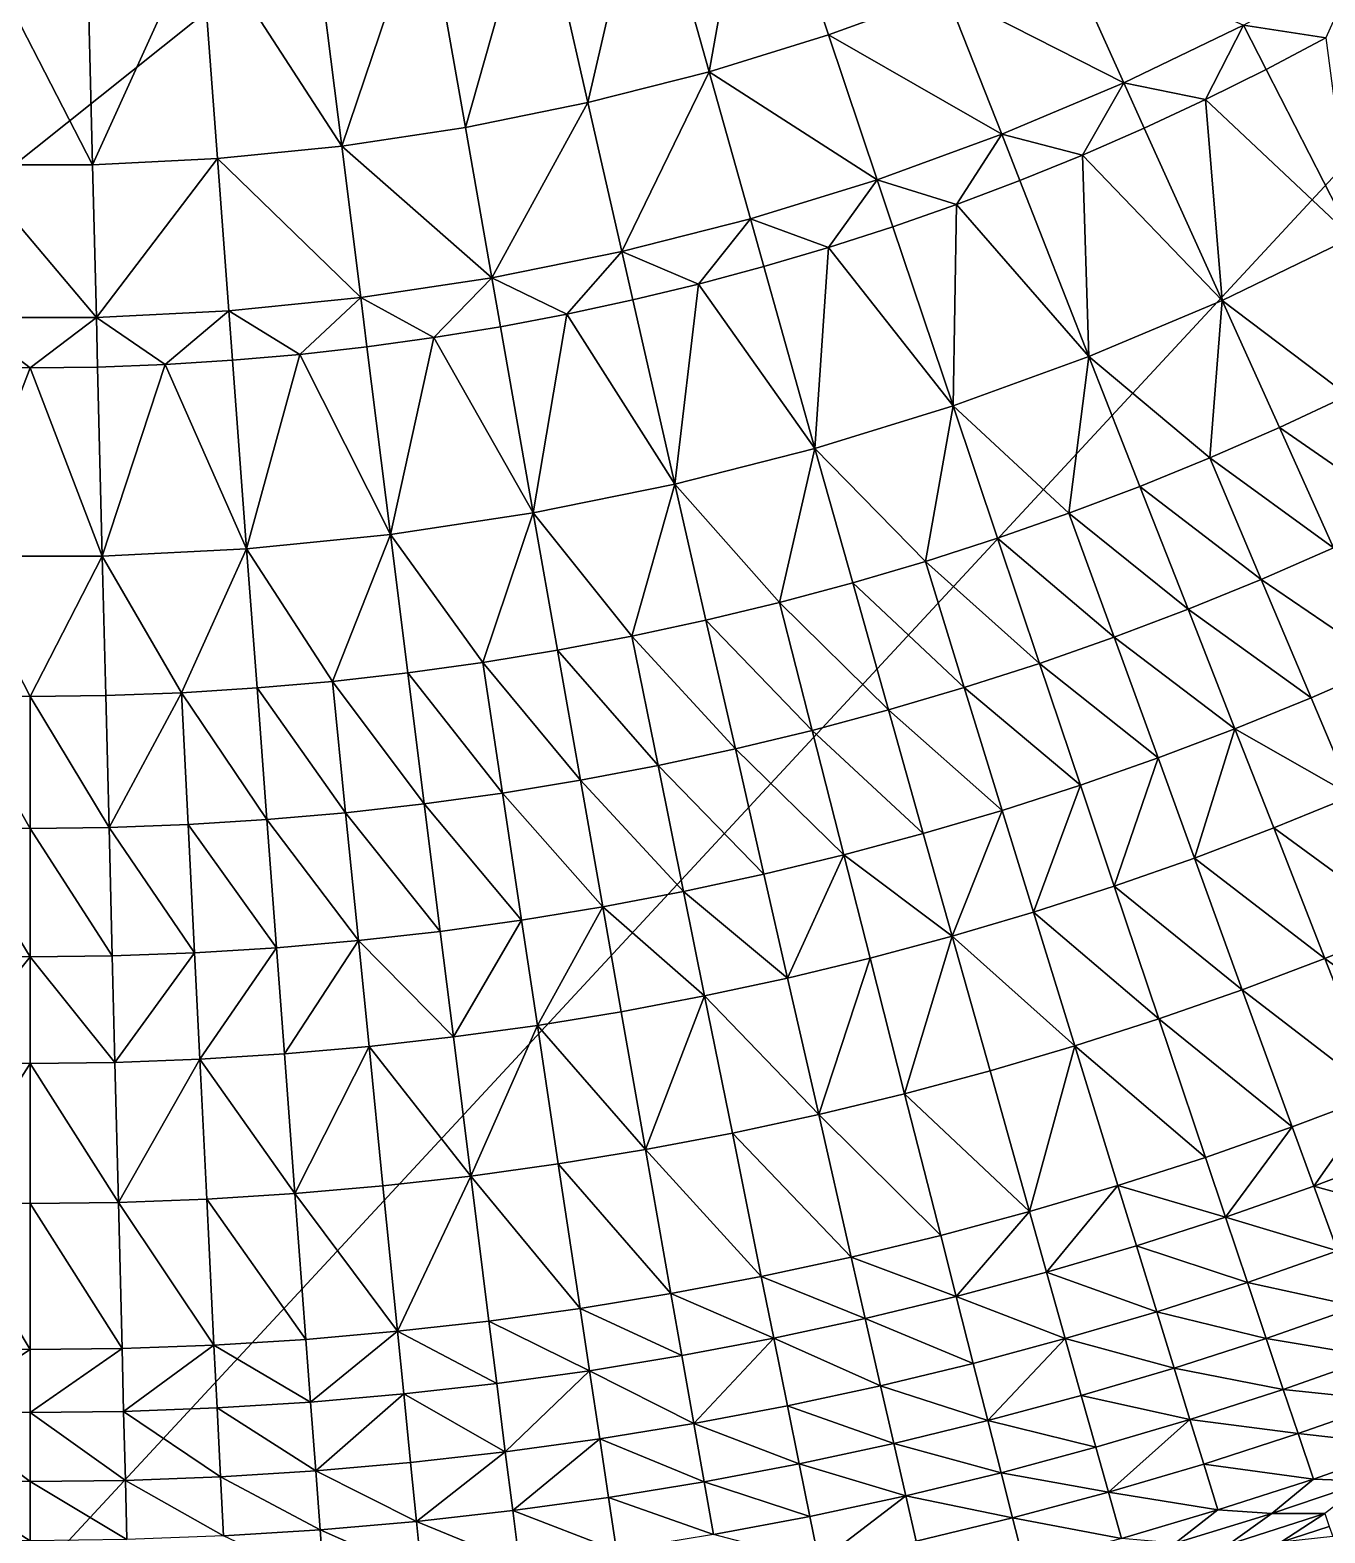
# Model space of a CAD drawing. Header units: millimetres. Extents: x -3250 to 8000, y -3250 to 3250.
# Drawn here: x 0 to 789, y -2359 to -1444 of the extents above; entities that cross this region are included whole.
import ezdxf

# ---------------------------------------------------------------- set-up
doc = ezdxf.new("R2010")
doc.units = ezdxf.units.MM
doc.header["$MEASUREMENT"] = 0
doc.layers.add('MESH_3D', color=2, linetype='CONTINUOUS')

msp = doc.modelspace()

# ---------------------------------------------------------------- linework, layer by layer
at = {"layer": 'MESH_3D'}
for points in [[(2150.48, 2436.79, 32500), (-3128.53, 880.23, 32500), (-2326.57, -2269.27, 32500)], [(2150.48, 2436.79, 32500), (-2326.57, -2269.27, 32500), (3105.61, 957.95, 32500)], [(3105.61, 957.95, 32500), (-2326.57, -2269.27, 32500), (-1962.36, -2590.68, 32500)], [(3105.61, 957.95, 32500), (-1962.36, -2590.68, 32500), (-1625, -2814.58, 32500)], [(3105.61, 957.95, 32500), (-1625, -2814.58, 32500), (-723.19, -3168.52, 32500)], [(3105.61, 957.95, 32500), (-723.19, -3168.52, 32500), (1410.12, -2928.15, 32500)], [(413.52, -1469.75, -989.8), (375.36, -1334.09, -1040.35), (441.39, -1313.73, -1040.35)], [(486.27, -1447.32, -989.8), (413.52, -1469.75, -989.8), (441.39, -1313.73, -1040.35)], [(557.81, -1421.28, -989.8), (486.27, -1447.32, -989.8), (441.39, -1313.73, -1040.35)], [(339.75, -1488.54, -989.8), (308.39, -1351.15, -1040.35), (375.36, -1334.09, -1040.35)], [(413.52, -1469.75, -989.8), (339.75, -1488.54, -989.8), (375.36, -1334.09, -1040.35)], [(265.13, -1503.63, -989.8), (240.66, -1364.84, -1040.35), (308.39, -1351.15, -1040.35)], [(339.75, -1488.54, -989.8), (265.13, -1503.63, -989.8), (308.39, -1351.15, -1040.35)], [(189.85, -1514.97, -989.8), (172.33, -1375.14, -1040.35), (240.66, -1364.84, -1040.35)], [(265.13, -1503.63, -989.8), (189.85, -1514.97, -989.8), (240.66, -1364.84, -1040.35)], [(189.85, -1514.97, -989.8), (103.57, -1382.02, -1040.35), (172.33, -1375.14, -1040.35)], [(38.06, -1526.35, -989.8), (-38.06, -1526.35, -989.8), (-34.55, -1385.46, -1040.35)], [(38.06, -1526.35, -989.8), (-34.55, -1385.46, -1040.35), (34.55, -1385.46, -1040.35)], [(38.06, -1526.35, -989.8), (34.55, -1385.46, -1040.35), (103.57, -1382.02, -1040.35)], [(114.1, -1522.55, -989.8), (38.06, -1526.35, -989.8), (103.57, -1382.02, -1040.35)], [(189.85, -1514.97, -989.8), (114.1, -1522.55, -989.8), (103.57, -1382.02, -1040.35)], [(666.19, -1476.44, -952.14), (557.81, -1421.28, -989.8), (627.96, -1391.71, -989.8)], [(738.96, -1441.4, -952.14), (666.19, -1476.44, -952.14), (627.96, -1391.71, -989.8)], [(809.89, -1402.77, -952.14), (789.12, -1449.07, -939.08), (738.96, -1441.4, -952.14)], [(591.77, -1507.81, -952.14), (486.27, -1447.32, -989.8), (557.81, -1421.28, -989.8)], [(666.19, -1476.44, -952.14), (591.77, -1507.81, -952.14), (557.81, -1421.28, -989.8)], [(738.96, -1441.4, -952.14), (715.91, -1486.6, -939.08), (666.19, -1476.44, -952.14)], [(738.96, -1441.4, -952.14), (752.75, -1468.29, -939.08), (715.91, -1486.6, -939.08)], [(738.96, -1441.4, -952.14), (789.12, -1449.07, -939.08), (752.75, -1468.29, -939.08)], [(515.88, -1535.43, -952.14), (413.52, -1469.75, -989.8), (486.27, -1447.32, -989.8)], [(591.77, -1507.81, -952.14), (515.88, -1535.43, -952.14), (486.27, -1447.32, -989.8)], [(805.25, -1570.7, -885.22), (752.75, -1468.29, -939.08), (789.12, -1449.07, -939.08)], [(360.44, -1579.17, -952.14), (339.75, -1488.54, -989.8), (413.52, -1469.75, -989.8)], [(438.7, -1559.24, -952.14), (360.44, -1579.17, -952.14), (413.52, -1469.75, -989.8)], [(515.88, -1535.43, -952.14), (438.7, -1559.24, -952.14), (413.52, -1469.75, -989.8)], [(805.25, -1570.7, -885.22), (715.91, -1486.6, -939.08), (752.75, -1468.29, -939.08)], [(666.19, -1476.44, -952.14), (640.92, -1520.44, -939.08), (591.77, -1507.81, -952.14)], [(666.19, -1476.44, -952.14), (678.62, -1503.98, -939.08), (640.92, -1520.44, -939.08)], [(666.19, -1476.44, -952.14), (715.91, -1486.6, -939.08), (678.62, -1503.98, -939.08)], [(281.27, -1595.17, -952.14), (265.13, -1503.63, -989.8), (339.75, -1488.54, -989.8)], [(360.44, -1579.17, -952.14), (281.27, -1595.17, -952.14), (339.75, -1488.54, -989.8)], [(725.96, -1608.88, -885.22), (678.62, -1503.98, -939.08), (715.91, -1486.6, -939.08)], [(805.25, -1570.7, -885.22), (725.96, -1608.88, -885.22), (715.91, -1486.6, -939.08)], [(281.27, -1595.17, -952.14), (189.85, -1514.97, -989.8), (265.13, -1503.63, -989.8)], [(591.77, -1507.81, -952.14), (564.33, -1550.49, -939.08), (515.88, -1535.43, -952.14)], [(591.77, -1507.81, -952.14), (602.81, -1535.94, -939.08), (564.33, -1550.49, -939.08)], [(591.77, -1507.81, -952.14), (640.92, -1520.44, -939.08), (602.81, -1535.94, -939.08)], [(725.96, -1608.88, -885.22), (640.92, -1520.44, -939.08), (678.62, -1503.98, -939.08)], [(201.41, -1607.21, -952.14), (114.1, -1522.55, -989.8), (189.85, -1514.97, -989.8)], [(281.27, -1595.17, -952.14), (201.41, -1607.21, -952.14), (189.85, -1514.97, -989.8)], [(40.38, -1619.28, -952.14), (-40.38, -1619.28, -952.14), (-38.06, -1526.35, -989.8)], [(40.38, -1619.28, -952.14), (-38.06, -1526.35, -989.8), (38.06, -1526.35, -989.8)], [(40.38, -1619.28, -952.14), (38.06, -1526.35, -989.8), (114.1, -1522.55, -989.8)], [(121.05, -1615.25, -952.14), (40.38, -1619.28, -952.14), (114.1, -1522.55, -989.8)], [(201.41, -1607.21, -952.14), (121.05, -1615.25, -952.14), (114.1, -1522.55, -989.8)], [(644.86, -1643.07, -885.22), (602.81, -1535.94, -939.08), (640.92, -1520.44, -939.08)], [(725.96, -1608.88, -885.22), (644.86, -1643.07, -885.22), (640.92, -1520.44, -939.08)], [(515.88, -1535.43, -952.14), (486.35, -1576.7, -939.08), (438.7, -1559.24, -952.14)], [(515.88, -1535.43, -952.14), (525.5, -1564.08, -939.08), (486.35, -1576.7, -939.08)], [(515.88, -1535.43, -952.14), (564.33, -1550.49, -939.08), (525.5, -1564.08, -939.08)], [(644.86, -1643.07, -885.22), (564.33, -1550.49, -939.08), (602.81, -1535.94, -939.08)], [(562.15, -1673.17, -885.22), (525.5, -1564.08, -939.08), (564.33, -1550.49, -939.08)], [(644.86, -1643.07, -885.22), (562.15, -1673.17, -885.22), (564.33, -1550.49, -939.08)], [(438.7, -1559.24, -952.14), (407.15, -1598.98, -939.08), (360.44, -1579.17, -952.14)], [(438.7, -1559.24, -952.14), (446.89, -1588.33, -939.08), (407.15, -1598.98, -939.08)], [(438.7, -1559.24, -952.14), (486.35, -1576.7, -939.08), (446.89, -1588.33, -939.08)], [(562.15, -1673.17, -885.22), (486.35, -1576.7, -939.08), (525.5, -1564.08, -939.08)], [(805.25, -1570.7, -885.22), (802.68, -1666.79, -840.76), (725.96, -1608.88, -885.22)], [(360.44, -1579.17, -952.14), (326.94, -1617.28, -939.08), (281.27, -1595.17, -952.14)], [(360.44, -1579.17, -952.14), (367.16, -1608.63, -939.08), (326.94, -1617.28, -939.08)], [(360.44, -1579.17, -952.14), (407.15, -1598.98, -939.08), (367.16, -1608.63, -939.08)], [(478.06, -1699.11, -885.22), (446.89, -1588.33, -939.08), (486.35, -1576.7, -939.08)], [(562.15, -1673.17, -885.22), (478.06, -1699.11, -885.22), (486.35, -1576.7, -939.08)], [(478.06, -1699.11, -885.22), (407.15, -1598.98, -939.08), (446.89, -1588.33, -939.08)], [(281.27, -1595.17, -952.14), (245.92, -1631.57, -939.08), (201.41, -1607.21, -952.14)], [(281.27, -1595.17, -952.14), (286.52, -1624.93, -939.08), (245.92, -1631.57, -939.08)], [(281.27, -1595.17, -952.14), (326.94, -1617.28, -939.08), (286.52, -1624.93, -939.08)], [(392.77, -1720.83, -885.22), (367.16, -1608.63, -939.08), (407.15, -1598.98, -939.08)], [(478.06, -1699.11, -885.22), (392.77, -1720.83, -885.22), (407.15, -1598.98, -939.08)], [(201.41, -1607.21, -952.14), (164.29, -1641.8, -939.08), (121.05, -1615.25, -952.14)], [(201.41, -1607.21, -952.14), (205.17, -1637.19, -939.08), (164.29, -1641.8, -939.08)], [(201.41, -1607.21, -952.14), (245.92, -1631.57, -939.08), (205.17, -1637.19, -939.08)], [(392.77, -1720.83, -885.22), (326.94, -1617.28, -939.08), (367.16, -1608.63, -939.08)], [(725.96, -1608.88, -885.22), (718.6, -1704.73, -840.76), (644.86, -1643.07, -885.22)], [(725.96, -1608.88, -885.22), (760.88, -1686.29, -840.76), (718.6, -1704.73, -840.76)], [(725.96, -1608.88, -885.22), (802.68, -1666.79, -840.76), (760.88, -1686.29, -840.76)], [(121.05, -1615.25, -952.14), (82.25, -1647.95, -939.08), (40.38, -1619.28, -952.14)], [(121.05, -1615.25, -952.14), (123.3, -1645.39, -939.08), (82.25, -1647.95, -939.08)], [(121.05, -1615.25, -952.14), (164.29, -1641.8, -939.08), (123.3, -1645.39, -939.08)], [(306.5, -1738.27, -885.22), (286.52, -1624.93, -939.08), (326.94, -1617.28, -939.08)], [(392.77, -1720.83, -885.22), (306.5, -1738.27, -885.22), (326.94, -1617.28, -939.08)], [(-40.38, -1619.28, -952.14), (0, -1650, -939.08), (-41.14, -1649.49, -939.08)], [(40.38, -1619.28, -952.14), (0, -1650, -939.08), (-40.38, -1619.28, -952.14)], [(40.38, -1619.28, -952.14), (41.14, -1649.49, -939.08), (0, -1650, -939.08)], [(40.38, -1619.28, -952.14), (82.25, -1647.95, -939.08), (41.14, -1649.49, -939.08)], [(306.5, -1738.27, -885.22), (245.92, -1631.57, -939.08), (286.52, -1624.93, -939.08)], [(219.48, -1751.38, -885.22), (164.29, -1641.8, -939.08), (205.17, -1637.19, -939.08)], [(219.48, -1751.38, -885.22), (205.17, -1637.19, -939.08), (245.92, -1631.57, -939.08)], [(306.5, -1738.27, -885.22), (219.48, -1751.38, -885.22), (245.92, -1631.57, -939.08)], [(131.9, -1760.15, -885.22), (82.25, -1647.95, -939.08), (123.3, -1645.39, -939.08)], [(131.9, -1760.15, -885.22), (123.3, -1645.39, -939.08), (164.29, -1641.8, -939.08)], [(219.48, -1751.38, -885.22), (131.9, -1760.15, -885.22), (164.29, -1641.8, -939.08)], [(644.86, -1643.07, -885.22), (632.74, -1738.43, -840.76), (562.15, -1673.17, -885.22)], [(644.86, -1643.07, -885.22), (675.88, -1722.12, -840.76), (632.74, -1738.43, -840.76)], [(644.86, -1643.07, -885.22), (718.6, -1704.73, -840.76), (675.88, -1722.12, -840.76)], [(-44, -1764.53, -885.22), (-41.14, -1649.49, -939.08), (0, -1650, -939.08)], [(44, -1764.53, -885.22), (-44, -1764.53, -885.22), (0, -1650, -939.08)], [(44, -1764.53, -885.22), (0, -1650, -939.08), (41.14, -1649.49, -939.08)], [(44, -1764.53, -885.22), (41.14, -1649.49, -939.08), (82.25, -1647.95, -939.08)], [(131.9, -1760.15, -885.22), (44, -1764.53, -885.22), (82.25, -1647.95, -939.08)], [(562.15, -1673.17, -885.22), (545.3, -1767.81, -840.76), (478.06, -1699.11, -885.22)], [(562.15, -1673.17, -885.22), (589.2, -1753.67, -840.76), (545.3, -1767.81, -840.76)], [(562.15, -1673.17, -885.22), (632.74, -1738.43, -840.76), (589.2, -1753.67, -840.76)], [(837.56, -1739.21, -794.3), (760.88, -1686.29, -840.76), (802.68, -1666.79, -840.76)], [(793.94, -1759.55, -794.3), (718.6, -1704.73, -840.76), (760.88, -1686.29, -840.76)], [(837.56, -1739.21, -794.3), (793.94, -1759.55, -794.3), (760.88, -1686.29, -840.76)], [(478.06, -1699.11, -885.22), (456.5, -1792.79, -840.76), (392.77, -1720.83, -885.22)], [(478.06, -1699.11, -885.22), (501.05, -1780.85, -840.76), (456.5, -1792.79, -840.76)], [(478.06, -1699.11, -885.22), (545.3, -1767.81, -840.76), (501.05, -1780.85, -840.76)], [(749.83, -1778.8, -794.3), (675.88, -1722.12, -840.76), (718.6, -1704.73, -840.76)], [(793.94, -1759.55, -794.3), (749.83, -1778.8, -794.3), (718.6, -1704.73, -840.76)], [(392.77, -1720.83, -885.22), (366.57, -1813.32, -840.76), (306.5, -1738.27, -885.22)], [(392.77, -1720.83, -885.22), (411.66, -1803.62, -840.76), (366.57, -1813.32, -840.76)], [(392.77, -1720.83, -885.22), (456.5, -1792.79, -840.76), (411.66, -1803.62, -840.76)], [(705.25, -1796.94, -794.3), (632.74, -1738.43, -840.76), (675.88, -1722.12, -840.76)], [(749.83, -1778.8, -794.3), (705.25, -1796.94, -794.3), (675.88, -1722.12, -840.76)], [(306.5, -1738.27, -885.22), (275.73, -1829.34, -840.76), (219.48, -1751.38, -885.22)], [(306.5, -1738.27, -885.22), (321.25, -1821.89, -840.76), (275.73, -1829.34, -840.76)], [(306.5, -1738.27, -885.22), (366.57, -1813.32, -840.76), (321.25, -1821.89, -840.76)], [(660.23, -1813.96, -794.3), (589.2, -1753.67, -840.76), (632.74, -1738.43, -840.76)], [(705.25, -1796.94, -794.3), (660.23, -1813.96, -794.3), (632.74, -1738.43, -840.76)], [(219.48, -1751.38, -885.22), (184.2, -1840.81, -840.76), (131.9, -1760.15, -885.22)], [(219.48, -1751.38, -885.22), (230.04, -1835.64, -840.76), (184.2, -1840.81, -840.76)], [(219.48, -1751.38, -885.22), (275.73, -1829.34, -840.76), (230.04, -1835.64, -840.76)], [(614.8, -1829.86, -794.3), (545.3, -1767.81, -840.76), (589.2, -1753.67, -840.76)], [(660.23, -1813.96, -794.3), (614.8, -1829.86, -794.3), (589.2, -1753.67, -840.76)], [(-44, -1764.53, -885.22), (0, -1850, -840.76), (-46.12, -1849.42, -840.76)], [(44, -1764.53, -885.22), (0, -1850, -840.76), (-44, -1764.53, -885.22)], [(44, -1764.53, -885.22), (46.12, -1849.42, -840.76), (0, -1850, -840.76)], [(131.9, -1760.15, -885.22), (92.21, -1847.7, -840.76), (44, -1764.53, -885.22)], [(44, -1764.53, -885.22), (92.21, -1847.7, -840.76), (46.12, -1849.42, -840.76)], [(131.9, -1760.15, -885.22), (138.25, -1844.83, -840.76), (92.21, -1847.7, -840.76)], [(131.9, -1760.15, -885.22), (184.2, -1840.81, -840.76), (138.25, -1844.83, -840.76)], [(826.1, -1830.82, -744.25), (749.83, -1778.8, -794.3), (793.94, -1759.55, -794.3)], [(568.99, -1844.62, -794.3), (501.05, -1780.85, -840.76), (545.3, -1767.81, -840.76)], [(614.8, -1829.86, -794.3), (568.99, -1844.62, -794.3), (545.3, -1767.81, -840.76)], [(522.82, -1858.23, -794.3), (456.5, -1792.79, -840.76), (501.05, -1780.85, -840.76)], [(568.99, -1844.62, -794.3), (522.82, -1858.23, -794.3), (501.05, -1780.85, -840.76)], [(780.2, -1850.85, -744.25), (705.25, -1796.94, -794.3), (749.83, -1778.8, -794.3)], [(826.1, -1830.82, -744.25), (780.2, -1850.85, -744.25), (749.83, -1778.8, -794.3)], [(476.34, -1870.69, -794.3), (411.66, -1803.62, -840.76), (456.5, -1792.79, -840.76)], [(522.82, -1858.23, -794.3), (476.34, -1870.69, -794.3), (456.5, -1792.79, -840.76)], [(733.81, -1869.73, -744.25), (660.23, -1813.96, -794.3), (705.25, -1796.94, -794.3)], [(780.2, -1850.85, -744.25), (733.81, -1869.73, -744.25), (705.25, -1796.94, -794.3)], [(429.55, -1881.98, -794.3), (366.57, -1813.32, -840.76), (411.66, -1803.62, -840.76)], [(476.34, -1870.69, -794.3), (429.55, -1881.98, -794.3), (411.66, -1803.62, -840.76)], [(382.5, -1892.1, -794.3), (321.25, -1821.89, -840.76), (366.57, -1813.32, -840.76)], [(429.55, -1881.98, -794.3), (382.5, -1892.1, -794.3), (366.57, -1813.32, -840.76)], [(686.97, -1887.44, -744.25), (614.8, -1829.86, -794.3), (660.23, -1813.96, -794.3)], [(733.81, -1869.73, -744.25), (686.97, -1887.44, -744.25), (660.23, -1813.96, -794.3)], [(287.71, -1908.82, -794.3), (230.04, -1835.64, -840.76), (275.73, -1829.34, -840.76)], [(335.21, -1901.05, -794.3), (275.73, -1829.34, -840.76), (321.25, -1821.89, -840.76)], [(335.21, -1901.05, -794.3), (287.71, -1908.82, -794.3), (275.73, -1829.34, -840.76)], [(382.5, -1892.1, -794.3), (335.21, -1901.05, -794.3), (321.25, -1821.89, -840.76)], [(240.03, -1915.4, -794.3), (184.2, -1840.81, -840.76), (230.04, -1835.64, -840.76)], [(287.71, -1908.82, -794.3), (240.03, -1915.4, -794.3), (230.04, -1835.64, -840.76)], [(639.7, -1903.98, -744.25), (568.99, -1844.62, -794.3), (614.8, -1829.86, -794.3)], [(686.97, -1887.44, -744.25), (639.7, -1903.98, -744.25), (614.8, -1829.86, -794.3)], [(805.37, -1910.57, -698.41), (780.2, -1850.85, -744.25), (826.1, -1830.82, -744.25)], [(48.13, -1929.78, -794.3), (46.12, -1849.42, -840.76), (92.21, -1847.7, -840.76)], [(96.22, -1927.98, -794.3), (48.13, -1929.78, -794.3), (92.21, -1847.7, -840.76)], [(144.26, -1924.98, -794.3), (92.21, -1847.7, -840.76), (138.25, -1844.83, -840.76)], [(144.26, -1924.98, -794.3), (96.22, -1927.98, -794.3), (92.21, -1847.7, -840.76)], [(192.2, -1920.79, -794.3), (138.25, -1844.83, -840.76), (184.2, -1840.81, -840.76)], [(192.2, -1920.79, -794.3), (144.26, -1924.98, -794.3), (138.25, -1844.83, -840.76)], [(240.03, -1915.4, -794.3), (192.2, -1920.79, -794.3), (184.2, -1840.81, -840.76)], [(592.04, -1919.34, -744.25), (522.82, -1858.23, -794.3), (568.99, -1844.62, -794.3)], [(639.7, -1903.98, -744.25), (592.04, -1919.34, -744.25), (568.99, -1844.62, -794.3)], [(0, -1930.38, -794.3), (-48.13, -1929.78, -794.3), (-46.12, -1849.42, -840.76)], [(0, -1930.38, -794.3), (-46.12, -1849.42, -840.76), (0, -1850, -840.76)], [(48.13, -1929.78, -794.3), (0, -1850, -840.76), (46.12, -1849.42, -840.76)], [(48.13, -1929.78, -794.3), (0, -1930.38, -794.3), (0, -1850, -840.76)], [(805.37, -1910.57, -698.41), (733.81, -1869.73, -744.25), (780.2, -1850.85, -744.25)], [(544, -1933.5, -744.25), (476.34, -1870.69, -794.3), (522.82, -1858.23, -794.3)], [(592.04, -1919.34, -744.25), (544, -1933.5, -744.25), (522.82, -1858.23, -794.3)], [(495.63, -1946.46, -744.25), (429.55, -1881.98, -794.3), (476.34, -1870.69, -794.3)], [(544, -1933.5, -744.25), (495.63, -1946.46, -744.25), (476.34, -1870.69, -794.3)], [(709.14, -1948.34, -698.41), (686.97, -1887.44, -744.25), (733.81, -1869.73, -744.25)], [(757.49, -1930.05, -698.41), (709.14, -1948.34, -698.41), (733.81, -1869.73, -744.25)], [(805.37, -1910.57, -698.41), (757.49, -1930.05, -698.41), (733.81, -1869.73, -744.25)], [(446.95, -1958.21, -744.25), (382.5, -1892.1, -794.3), (429.55, -1881.98, -794.3)], [(495.63, -1946.46, -744.25), (446.95, -1958.21, -744.25), (429.55, -1881.98, -794.3)], [(397.99, -1968.75, -744.25), (335.21, -1901.05, -794.3), (382.5, -1892.1, -794.3)], [(446.95, -1958.21, -744.25), (397.99, -1968.75, -744.25), (382.5, -1892.1, -794.3)], [(660.34, -1965.41, -698.41), (639.7, -1903.98, -744.25), (686.97, -1887.44, -744.25)], [(709.14, -1948.34, -698.41), (660.34, -1965.41, -698.41), (686.97, -1887.44, -744.25)], [(348.78, -1978.06, -744.25), (287.71, -1908.82, -794.3), (335.21, -1901.05, -794.3)], [(397.99, -1968.75, -744.25), (348.78, -1978.06, -744.25), (335.21, -1901.05, -794.3)], [(299.36, -1986.14, -744.25), (240.03, -1915.4, -794.3), (287.71, -1908.82, -794.3)], [(348.78, -1978.06, -744.25), (299.36, -1986.14, -744.25), (287.71, -1908.82, -794.3)], [(611.14, -1981.26, -698.41), (592.04, -1919.34, -744.25), (639.7, -1903.98, -744.25)], [(660.34, -1965.41, -698.41), (611.14, -1981.26, -698.41), (639.7, -1903.98, -744.25)], [(838.5, -1989.16, -630.5), (757.49, -1930.05, -698.41), (805.37, -1910.57, -698.41)], [(199.99, -1998.59, -744.25), (144.26, -1924.98, -794.3), (192.2, -1920.79, -794.3)], [(249.75, -1992.98, -744.25), (192.2, -1920.79, -794.3), (240.03, -1915.4, -794.3)], [(249.75, -1992.98, -744.25), (199.99, -1998.59, -744.25), (192.2, -1920.79, -794.3)], [(299.36, -1986.14, -744.25), (249.75, -1992.98, -744.25), (240.03, -1915.4, -794.3)], [(561.55, -1995.88, -698.41), (544, -1933.5, -744.25), (592.04, -1919.34, -744.25)], [(611.14, -1981.26, -698.41), (561.55, -1995.88, -698.41), (592.04, -1919.34, -744.25)], [(0, -2008.57, -744.25), (-50.08, -2007.95, -744.25), (-48.13, -1929.78, -794.3)], [(0, -2008.57, -744.25), (-48.13, -1929.78, -794.3), (0, -1930.38, -794.3)], [(50.08, -2007.95, -744.25), (0, -1930.38, -794.3), (48.13, -1929.78, -794.3)], [(100.12, -2006.07, -744.25), (48.13, -1929.78, -794.3), (96.22, -1927.98, -794.3)], [(100.12, -2006.07, -744.25), (50.08, -2007.95, -744.25), (48.13, -1929.78, -794.3)], [(150.1, -2002.95, -744.25), (96.22, -1927.98, -794.3), (144.26, -1924.98, -794.3)], [(150.1, -2002.95, -744.25), (100.12, -2006.07, -744.25), (96.22, -1927.98, -794.3)], [(199.99, -1998.59, -744.25), (150.1, -2002.95, -744.25), (144.26, -1924.98, -794.3)], [(788.65, -2009.45, -630.5), (709.14, -1948.34, -698.41), (757.49, -1930.05, -698.41)], [(838.5, -1989.16, -630.5), (788.65, -2009.45, -630.5), (757.49, -1930.05, -698.41)], [(50.08, -2007.95, -744.25), (0, -2008.57, -744.25), (0, -1930.38, -794.3)], [(561.55, -1995.88, -698.41), (495.63, -1946.46, -744.25), (544, -1933.5, -744.25)], [(461.37, -2021.39, -698.41), (446.95, -1958.21, -744.25), (495.63, -1946.46, -744.25)], [(511.62, -2009.26, -698.41), (461.37, -2021.39, -698.41), (495.63, -1946.46, -744.25)], [(561.55, -1995.88, -698.41), (511.62, -2009.26, -698.41), (495.63, -1946.46, -744.25)], [(738.31, -2028.49, -630.5), (660.34, -1965.41, -698.41), (709.14, -1948.34, -698.41)], [(788.65, -2009.45, -630.5), (738.31, -2028.49, -630.5), (709.14, -1948.34, -698.41)], [(461.37, -2021.39, -698.41), (397.99, -1968.75, -744.25), (446.95, -1958.21, -744.25)], [(687.51, -2046.26, -630.5), (611.14, -1981.26, -698.41), (660.34, -1965.41, -698.41)], [(738.31, -2028.49, -630.5), (687.51, -2046.26, -630.5), (660.34, -1965.41, -698.41)], [(410.83, -2032.27, -698.41), (348.78, -1978.06, -744.25), (397.99, -1968.75, -744.25)], [(461.37, -2021.39, -698.41), (410.83, -2032.27, -698.41), (397.99, -1968.75, -744.25)], [(309.02, -2050.22, -698.41), (299.36, -1986.14, -744.25), (348.78, -1978.06, -744.25)], [(360.04, -2041.88, -698.41), (309.02, -2050.22, -698.41), (348.78, -1978.06, -744.25)], [(410.83, -2032.27, -698.41), (360.04, -2041.88, -698.41), (348.78, -1978.06, -744.25)], [(636.28, -2062.77, -630.5), (561.55, -1995.88, -698.41), (611.14, -1981.26, -698.41)], [(687.51, -2046.26, -630.5), (636.28, -2062.77, -630.5), (611.14, -1981.26, -698.41)], [(257.81, -2057.28, -698.41), (199.99, -1998.59, -744.25), (249.75, -1992.98, -744.25)], [(257.81, -2057.28, -698.41), (249.75, -1992.98, -744.25), (299.36, -1986.14, -744.25)], [(309.02, -2050.22, -698.41), (257.81, -2057.28, -698.41), (299.36, -1986.14, -744.25)], [(873.06, -2071.13, -547.31), (788.65, -2009.45, -630.5), (838.5, -1989.16, -630.5)], [(103.35, -2070.8, -698.41), (100.12, -2006.07, -744.25), (150.1, -2002.95, -744.25)], [(154.94, -2067.58, -698.41), (103.35, -2070.8, -698.41), (150.1, -2002.95, -744.25)], [(154.94, -2067.58, -698.41), (150.1, -2002.95, -744.25), (199.99, -1998.59, -744.25)], [(206.44, -2063.07, -698.41), (154.94, -2067.58, -698.41), (199.99, -1998.59, -744.25)], [(257.81, -2057.28, -698.41), (206.44, -2063.07, -698.41), (199.99, -1998.59, -744.25)], [(532.67, -2091.92, -630.5), (511.62, -2009.26, -698.41), (561.55, -1995.88, -698.41)], [(584.66, -2077.99, -630.5), (532.67, -2091.92, -630.5), (561.55, -1995.88, -698.41)], [(636.28, -2062.77, -630.5), (584.66, -2077.99, -630.5), (561.55, -1995.88, -698.41)], [(-51.69, -2072.73, -698.41), (-50.08, -2007.95, -744.25), (0, -2008.57, -744.25)], [(0, -2073.37, -698.41), (-51.69, -2072.73, -698.41), (0, -2008.57, -744.25)], [(51.69, -2072.73, -698.41), (0, -2008.57, -744.25), (50.08, -2007.95, -744.25)], [(51.69, -2072.73, -698.41), (0, -2073.37, -698.41), (0, -2008.57, -744.25)], [(51.69, -2072.73, -698.41), (50.08, -2007.95, -744.25), (100.12, -2006.07, -744.25)], [(103.35, -2070.8, -698.41), (51.69, -2072.73, -698.41), (100.12, -2006.07, -744.25)], [(480.35, -2104.55, -630.5), (461.37, -2021.39, -698.41), (511.62, -2009.26, -698.41)], [(532.67, -2091.92, -630.5), (480.35, -2104.55, -630.5), (511.62, -2009.26, -698.41)], [(821.15, -2092.25, -547.31), (738.31, -2028.49, -630.5), (788.65, -2009.45, -630.5)], [(873.06, -2071.13, -547.31), (821.15, -2092.25, -547.31), (788.65, -2009.45, -630.5)], [(480.35, -2104.55, -630.5), (410.83, -2032.27, -698.41), (461.37, -2021.39, -698.41)], [(768.73, -2112.08, -547.31), (687.51, -2046.26, -630.5), (738.31, -2028.49, -630.5)], [(821.15, -2092.25, -547.31), (768.73, -2112.08, -547.31), (738.31, -2028.49, -630.5)], [(374.85, -2125.88, -630.5), (360.04, -2041.88, -698.41), (410.83, -2032.27, -698.41)], [(427.73, -2115.87, -630.5), (374.85, -2125.88, -630.5), (410.83, -2032.27, -698.41)], [(480.35, -2104.55, -630.5), (427.73, -2115.87, -630.5), (410.83, -2032.27, -698.41)], [(374.85, -2125.88, -630.5), (309.02, -2050.22, -698.41), (360.04, -2041.88, -698.41)], [(715.84, -2130.58, -547.31), (636.28, -2062.77, -630.5), (687.51, -2046.26, -630.5)], [(768.73, -2112.08, -547.31), (715.84, -2130.58, -547.31), (687.51, -2046.26, -630.5)], [(268.42, -2141.92, -630.5), (206.44, -2063.07, -698.41), (257.81, -2057.28, -698.41)], [(268.42, -2141.92, -630.5), (257.81, -2057.28, -698.41), (309.02, -2050.22, -698.41)], [(321.73, -2134.56, -630.5), (268.42, -2141.92, -630.5), (309.02, -2050.22, -698.41)], [(374.85, -2125.88, -630.5), (321.73, -2134.56, -630.5), (309.02, -2050.22, -698.41)], [(161.32, -2152.64, -630.5), (154.94, -2067.58, -698.41), (206.44, -2063.07, -698.41)], [(214.93, -2147.94, -630.5), (161.32, -2152.64, -630.5), (206.44, -2063.07, -698.41)], [(268.42, -2141.92, -630.5), (214.93, -2147.94, -630.5), (206.44, -2063.07, -698.41)], [(608.75, -2163.62, -547.31), (584.66, -2077.99, -630.5), (636.28, -2062.77, -630.5)], [(662.5, -2147.77, -547.31), (608.75, -2163.62, -547.31), (636.28, -2062.77, -630.5)], [(715.84, -2130.58, -547.31), (662.5, -2147.77, -547.31), (636.28, -2062.77, -630.5)], [(-53.82, -2158, -630.5), (-51.69, -2072.73, -698.41), (0, -2073.37, -698.41)], [(0, -2158.67, -630.5), (-53.82, -2158, -630.5), (0, -2073.37, -698.41)], [(53.82, -2158, -630.5), (0, -2073.37, -698.41), (51.69, -2072.73, -698.41)], [(53.82, -2158, -630.5), (0, -2158.67, -630.5), (0, -2073.37, -698.41)], [(53.82, -2158, -630.5), (51.69, -2072.73, -698.41), (103.35, -2070.8, -698.41)], [(107.6, -2155.99, -630.5), (53.82, -2158, -630.5), (103.35, -2070.8, -698.41)], [(161.32, -2152.64, -630.5), (103.35, -2070.8, -698.41), (154.94, -2067.58, -698.41)], [(161.32, -2152.64, -630.5), (107.6, -2155.99, -630.5), (103.35, -2070.8, -698.41)], [(608.75, -2163.62, -547.31), (532.67, -2091.92, -630.5), (584.66, -2077.99, -630.5)], [(554.62, -2178.12, -547.31), (480.35, -2104.55, -630.5), (532.67, -2091.92, -630.5)], [(608.75, -2163.62, -547.31), (554.62, -2178.12, -547.31), (532.67, -2091.92, -630.5)], [(781.84, -2148.08, -506.08), (768.73, -2112.08, -547.31), (821.15, -2092.25, -547.31)], [(835.15, -2127.92, -506.08), (781.84, -2148.08, -506.08), (821.15, -2092.25, -547.31)], [(500.14, -2191.27, -547.31), (427.73, -2115.87, -630.5), (480.35, -2104.55, -630.5)], [(554.62, -2178.12, -547.31), (500.14, -2191.27, -547.31), (480.35, -2104.55, -630.5)], [(728.04, -2166.91, -506.08), (715.84, -2130.58, -547.31), (768.73, -2112.08, -547.31)], [(781.84, -2148.08, -506.08), (728.04, -2166.91, -506.08), (768.73, -2112.08, -547.31)], [(445.36, -2203.06, -547.31), (374.85, -2125.88, -630.5), (427.73, -2115.87, -630.5)], [(500.14, -2191.27, -547.31), (445.36, -2203.06, -547.31), (427.73, -2115.87, -630.5)], [(390.3, -2213.48, -547.31), (321.73, -2134.56, -630.5), (374.85, -2125.88, -630.5)], [(445.36, -2203.06, -547.31), (390.3, -2213.48, -547.31), (374.85, -2125.88, -630.5)], [(728.04, -2166.91, -506.08), (662.5, -2147.77, -547.31), (715.84, -2130.58, -547.31)], [(850.49, -2167.02, -455.71), (781.84, -2148.08, -506.08), (835.15, -2127.92, -506.08)], [(334.99, -2222.52, -547.31), (268.42, -2141.92, -630.5), (321.73, -2134.56, -630.5)], [(390.3, -2213.48, -547.31), (334.99, -2222.52, -547.31), (321.73, -2134.56, -630.5)], [(223.79, -2236.46, -547.31), (161.32, -2152.64, -630.5), (214.93, -2147.94, -630.5)], [(223.79, -2236.46, -547.31), (214.93, -2147.94, -630.5), (268.42, -2141.92, -630.5)], [(279.48, -2230.18, -547.31), (223.79, -2236.46, -547.31), (268.42, -2141.92, -630.5)], [(334.99, -2222.52, -547.31), (279.48, -2230.18, -547.31), (268.42, -2141.92, -630.5)], [(619.13, -2200.5, -506.08), (608.75, -2163.62, -547.31), (662.5, -2147.77, -547.31)], [(673.79, -2184.38, -506.08), (619.13, -2200.5, -506.08), (662.5, -2147.77, -547.31)], [(728.04, -2166.91, -506.08), (673.79, -2184.38, -506.08), (662.5, -2147.77, -547.31)], [(796.2, -2187.55, -455.71), (728.04, -2166.91, -506.08), (781.84, -2148.08, -506.08)], [(850.49, -2167.02, -455.71), (796.2, -2187.55, -455.71), (781.84, -2148.08, -506.08)], [(0, -2247.62, -547.31), (-56.03, -2246.93, -547.31), (-53.82, -2158, -630.5)], [(0, -2247.62, -547.31), (-53.82, -2158, -630.5), (0, -2158.67, -630.5)], [(56.03, -2246.93, -547.31), (0, -2158.67, -630.5), (53.82, -2158, -630.5)], [(56.03, -2246.93, -547.31), (0, -2247.62, -547.31), (0, -2158.67, -630.5)], [(112.03, -2244.83, -547.31), (53.82, -2158, -630.5), (107.6, -2155.99, -630.5)], [(112.03, -2244.83, -547.31), (56.03, -2246.93, -547.31), (53.82, -2158, -630.5)], [(167.97, -2241.34, -547.31), (107.6, -2155.99, -630.5), (161.32, -2152.64, -630.5)], [(167.97, -2241.34, -547.31), (112.03, -2244.83, -547.31), (107.6, -2155.99, -630.5)], [(223.79, -2236.46, -547.31), (167.97, -2241.34, -547.31), (161.32, -2152.64, -630.5)], [(564.07, -2215.25, -506.08), (554.62, -2178.12, -547.31), (608.75, -2163.62, -547.31)], [(619.13, -2200.5, -506.08), (564.07, -2215.25, -506.08), (608.75, -2163.62, -547.31)], [(741.42, -2206.72, -455.71), (673.79, -2184.38, -506.08), (728.04, -2166.91, -506.08)], [(796.2, -2187.55, -455.71), (741.42, -2206.72, -455.71), (728.04, -2166.91, -506.08)], [(564.07, -2215.25, -506.08), (500.14, -2191.27, -547.31), (554.62, -2178.12, -547.31)], [(686.17, -2224.52, -455.71), (619.13, -2200.5, -506.08), (673.79, -2184.38, -506.08)], [(741.42, -2206.72, -455.71), (686.17, -2224.52, -455.71), (673.79, -2184.38, -506.08)], [(508.67, -2228.63, -506.08), (445.36, -2203.06, -547.31), (500.14, -2191.27, -547.31)], [(564.07, -2215.25, -506.08), (508.67, -2228.63, -506.08), (500.14, -2191.27, -547.31)], [(808.51, -2221.36, -406.77), (741.42, -2206.72, -455.71), (796.2, -2187.55, -455.71)], [(452.95, -2240.62, -506.08), (390.3, -2213.48, -547.31), (445.36, -2203.06, -547.31)], [(508.67, -2228.63, -506.08), (452.95, -2240.62, -506.08), (445.36, -2203.06, -547.31)], [(630.5, -2240.93, -455.71), (564.07, -2215.25, -506.08), (619.13, -2200.5, -506.08)], [(686.17, -2224.52, -455.71), (630.5, -2240.93, -455.71), (619.13, -2200.5, -506.08)], [(396.95, -2251.21, -506.08), (334.99, -2222.52, -547.31), (390.3, -2213.48, -547.31)], [(452.95, -2240.62, -506.08), (396.95, -2251.21, -506.08), (390.3, -2213.48, -547.31)], [(752.88, -2240.83, -406.77), (686.17, -2224.52, -455.71), (741.42, -2206.72, -455.71)], [(808.51, -2221.36, -406.77), (752.88, -2240.83, -406.77), (741.42, -2206.72, -455.71)], [(340.7, -2260.41, -506.08), (279.48, -2230.18, -547.31), (334.99, -2222.52, -547.31)], [(396.95, -2251.21, -506.08), (340.7, -2260.41, -506.08), (334.99, -2222.52, -547.31)], [(574.44, -2255.95, -455.71), (508.67, -2228.63, -506.08), (564.07, -2215.25, -506.08)], [(630.5, -2240.93, -455.71), (574.44, -2255.95, -455.71), (564.07, -2215.25, -506.08)], [(819.7, -2252.09, -355.73), (752.88, -2240.83, -406.77), (808.51, -2221.36, -406.77)], [(284.24, -2268.2, -506.08), (223.79, -2236.46, -547.31), (279.48, -2230.18, -547.31)], [(340.7, -2260.41, -506.08), (284.24, -2268.2, -506.08), (279.48, -2230.18, -547.31)], [(518.02, -2269.57, -455.71), (452.95, -2240.62, -506.08), (508.67, -2228.63, -506.08)], [(574.44, -2255.95, -455.71), (518.02, -2269.57, -455.71), (508.67, -2228.63, -506.08)], [(696.78, -2258.9, -406.77), (630.5, -2240.93, -455.71), (686.17, -2224.52, -455.71)], [(752.88, -2240.83, -406.77), (696.78, -2258.9, -406.77), (686.17, -2224.52, -455.71)], [(170.83, -2279.55, -506.08), (112.03, -2244.83, -547.31), (167.97, -2241.34, -547.31)], [(170.83, -2279.55, -506.08), (167.97, -2241.34, -547.31), (223.79, -2236.46, -547.31)], [(227.61, -2274.58, -506.08), (170.83, -2279.55, -506.08), (223.79, -2236.46, -547.31)], [(284.24, -2268.2, -506.08), (227.61, -2274.58, -506.08), (223.79, -2236.46, -547.31)], [(404.24, -2292.57, -455.71), (396.95, -2251.21, -506.08), (452.95, -2240.62, -506.08)], [(461.27, -2281.78, -455.71), (404.24, -2292.57, -455.71), (452.95, -2240.62, -506.08)], [(518.02, -2269.57, -455.71), (461.27, -2281.78, -455.71), (452.95, -2240.62, -506.08)], [(583.32, -2290.83, -406.77), (574.44, -2255.95, -455.71), (630.5, -2240.93, -455.71)], [(640.25, -2275.57, -406.77), (583.32, -2290.83, -406.77), (630.5, -2240.93, -455.71)], [(696.78, -2258.9, -406.77), (640.25, -2275.57, -406.77), (630.5, -2240.93, -455.71)], [(763.29, -2271.83, -355.73), (696.78, -2258.9, -406.77), (752.88, -2240.83, -406.77)], [(819.7, -2252.09, -355.73), (763.29, -2271.83, -355.73), (752.88, -2240.83, -406.77)], [(-56.99, -2285.23, -506.08), (-56.03, -2246.93, -547.31), (0, -2247.62, -547.31)], [(0, -2285.94, -506.08), (-56.99, -2285.23, -506.08), (0, -2247.62, -547.31)], [(0, -2285.94, -506.08), (0, -2247.62, -547.31), (56.03, -2246.93, -547.31)], [(56.99, -2285.23, -506.08), (0, -2285.94, -506.08), (56.03, -2246.93, -547.31)], [(56.99, -2285.23, -506.08), (56.03, -2246.93, -547.31), (112.03, -2244.83, -547.31)], [(113.94, -2283.1, -506.08), (56.99, -2285.23, -506.08), (112.03, -2244.83, -547.31)], [(170.83, -2279.55, -506.08), (113.94, -2283.1, -506.08), (112.03, -2244.83, -547.31)], [(404.24, -2292.57, -455.71), (340.7, -2260.41, -506.08), (396.95, -2251.21, -506.08)], [(583.32, -2290.83, -406.77), (518.02, -2269.57, -455.71), (574.44, -2255.95, -455.71)], [(706.42, -2290.15, -355.73), (640.25, -2275.57, -406.77), (696.78, -2258.9, -406.77)], [(763.29, -2271.83, -355.73), (706.42, -2290.15, -355.73), (696.78, -2258.9, -406.77)], [(829.41, -2278.78, -303.82), (763.29, -2271.83, -355.73), (819.7, -2252.09, -355.73)], [(289.46, -2309.87, -455.71), (227.61, -2274.58, -506.08), (284.24, -2268.2, -506.08)], [(289.46, -2309.87, -455.71), (284.24, -2268.2, -506.08), (340.7, -2260.41, -506.08)], [(346.96, -2301.94, -455.71), (289.46, -2309.87, -455.71), (340.7, -2260.41, -506.08)], [(404.24, -2292.57, -455.71), (346.96, -2301.94, -455.71), (340.7, -2260.41, -506.08)], [(173.97, -2321.43, -455.71), (170.83, -2279.55, -506.08), (227.61, -2274.58, -506.08)], [(231.79, -2316.37, -455.71), (173.97, -2321.43, -455.71), (227.61, -2274.58, -506.08)], [(289.46, -2309.87, -455.71), (231.79, -2316.37, -455.71), (227.61, -2274.58, -506.08)], [(526.02, -2304.66, -406.77), (461.27, -2281.78, -455.71), (518.02, -2269.57, -455.71)], [(583.32, -2290.83, -406.77), (526.02, -2304.66, -406.77), (518.02, -2269.57, -455.71)], [(649.1, -2307.05, -355.73), (583.32, -2290.83, -406.77), (640.25, -2275.57, -406.77)], [(706.42, -2290.15, -355.73), (649.1, -2307.05, -355.73), (640.25, -2275.57, -406.77)], [(772.34, -2298.75, -303.82), (706.42, -2290.15, -355.73), (763.29, -2271.83, -355.73)], [(829.41, -2278.78, -303.82), (772.34, -2298.75, -303.82), (763.29, -2271.83, -355.73)], [(0, -2327.94, -455.71), (-58.04, -2327.22, -455.71), (-56.99, -2285.23, -506.08)], [(0, -2327.94, -455.71), (-56.99, -2285.23, -506.08), (0, -2285.94, -506.08)], [(58.04, -2327.22, -455.71), (0, -2285.94, -506.08), (56.99, -2285.23, -506.08)], [(58.04, -2327.22, -455.71), (0, -2327.94, -455.71), (0, -2285.94, -506.08)], [(116.04, -2325.05, -455.71), (56.99, -2285.23, -506.08), (113.94, -2283.1, -506.08)], [(116.04, -2325.05, -455.71), (58.04, -2327.22, -455.71), (56.99, -2285.23, -506.08)], [(173.97, -2321.43, -455.71), (113.94, -2283.1, -506.08), (170.83, -2279.55, -506.08)], [(173.97, -2321.43, -455.71), (116.04, -2325.05, -455.71), (113.94, -2283.1, -506.08)], [(468.4, -2317.06, -406.77), (404.24, -2292.57, -455.71), (461.27, -2281.78, -455.71)], [(526.02, -2304.66, -406.77), (468.4, -2317.06, -406.77), (461.27, -2281.78, -455.71)], [(839.39, -2306.22, -238.11), (772.34, -2298.75, -303.82), (829.41, -2278.78, -303.82)], [(410.49, -2328.01, -406.77), (346.96, -2301.94, -455.71), (404.24, -2292.57, -455.71)], [(468.4, -2317.06, -406.77), (410.49, -2328.01, -406.77), (404.24, -2292.57, -455.71)], [(591.39, -2322.52, -355.73), (526.02, -2304.66, -406.77), (583.32, -2290.83, -406.77)], [(649.1, -2307.05, -355.73), (591.39, -2322.52, -355.73), (583.32, -2290.83, -406.77)], [(656.8, -2334.39, -303.82), (649.1, -2307.05, -355.73), (706.42, -2290.15, -355.73)], [(714.79, -2317.29, -303.82), (656.8, -2334.39, -303.82), (706.42, -2290.15, -355.73)], [(772.34, -2298.75, -303.82), (714.79, -2317.29, -303.82), (706.42, -2290.15, -355.73)], [(293.94, -2345.58, -406.77), (289.46, -2309.87, -455.71), (346.96, -2301.94, -455.71)], [(352.33, -2337.52, -406.77), (293.94, -2345.58, -406.77), (346.96, -2301.94, -455.71)], [(410.49, -2328.01, -406.77), (352.33, -2337.52, -406.77), (346.96, -2301.94, -455.71)], [(533.3, -2336.54, -355.73), (468.4, -2317.06, -406.77), (526.02, -2304.66, -406.77)], [(591.39, -2322.52, -355.73), (533.3, -2336.54, -355.73), (526.02, -2304.66, -406.77)], [(781.64, -2326.43, -238.11), (714.79, -2317.29, -303.82), (772.34, -2298.75, -303.82)], [(839.39, -2306.22, -238.11), (781.64, -2326.43, -238.11), (772.34, -2298.75, -303.82)], [(235.37, -2352.18, -406.77), (231.79, -2316.37, -455.71), (289.46, -2309.87, -455.71)], [(293.94, -2345.58, -406.77), (235.37, -2352.18, -406.77), (289.46, -2309.87, -455.71)], [(656.8, -2334.39, -303.82), (591.39, -2322.52, -355.73), (649.1, -2307.05, -355.73)], [(814.49, -2327.68, -205.25), (781.64, -2326.43, -238.11), (839.39, -2306.22, -238.11)], [(176.66, -2357.32, -406.77), (116.04, -2325.05, -455.71), (173.97, -2321.43, -455.71)], [(235.37, -2352.18, -406.77), (173.97, -2321.43, -455.71), (231.79, -2316.37, -455.71)], [(235.37, -2352.18, -406.77), (176.66, -2357.32, -406.77), (173.97, -2321.43, -455.71)], [(474.88, -2349.11, -355.73), (410.49, -2328.01, -406.77), (468.4, -2317.06, -406.77)], [(533.3, -2336.54, -355.73), (474.88, -2349.11, -355.73), (468.4, -2317.06, -406.77)], [(598.39, -2350.04, -303.82), (533.3, -2336.54, -355.73), (591.39, -2322.52, -355.73)], [(656.8, -2334.39, -303.82), (598.39, -2350.04, -303.82), (591.39, -2322.52, -355.73)], [(723.4, -2345.19, -238.11), (656.8, -2334.39, -303.82), (714.79, -2317.29, -303.82)], [(781.64, -2326.43, -238.11), (723.4, -2345.19, -238.11), (714.79, -2317.29, -303.82)], [(0, -2363.93, -406.77), (-58.93, -2363.19, -406.77), (-58.04, -2327.22, -455.71)], [(0, -2363.93, -406.77), (-58.04, -2327.22, -455.71), (0, -2327.94, -455.71)], [(58.93, -2363.19, -406.77), (0, -2327.94, -455.71), (58.04, -2327.22, -455.71)], [(58.93, -2363.19, -406.77), (0, -2363.93, -406.77), (0, -2327.94, -455.71)], [(117.83, -2360.99, -406.77), (58.04, -2327.22, -455.71), (116.04, -2325.05, -455.71)], [(117.83, -2360.99, -406.77), (58.93, -2363.19, -406.77), (58.04, -2327.22, -455.71)], [(176.66, -2357.32, -406.77), (117.83, -2360.99, -406.77), (116.04, -2325.05, -455.71)], [(416.17, -2360.22, -355.73), (352.33, -2337.52, -406.77), (410.49, -2328.01, -406.77)], [(474.88, -2349.11, -355.73), (416.17, -2360.22, -355.73), (410.49, -2328.01, -406.77)], [(756.21, -2347.26, -205.25), (723.4, -2345.19, -238.11), (781.64, -2326.43, -238.11)], [(814.49, -2327.68, -205.25), (756.21, -2347.26, -205.25), (781.64, -2326.43, -238.11)], [(814.49, -2327.68, -205.25), (788.66, -2347.31, -171.85), (756.21, -2347.26, -205.25)], [(357.2, -2369.86, -355.73), (293.94, -2345.58, -406.77), (352.33, -2337.52, -406.77)], [(416.17, -2360.22, -355.73), (357.2, -2369.86, -355.73), (352.33, -2337.52, -406.77)], [(480.51, -2376.95, -303.82), (474.88, -2349.11, -355.73), (533.3, -2336.54, -355.73)], [(539.62, -2364.23, -303.82), (480.51, -2376.95, -303.82), (533.3, -2336.54, -355.73)], [(598.39, -2350.04, -303.82), (539.62, -2364.23, -303.82), (533.3, -2336.54, -355.73)], [(664.7, -2362.5, -238.11), (598.39, -2350.04, -303.82), (656.8, -2334.39, -303.82)], [(723.4, -2345.19, -238.11), (664.7, -2362.5, -238.11), (656.8, -2334.39, -303.82)], [(298.01, -2378.03, -355.73), (235.37, -2352.18, -406.77), (293.94, -2345.58, -406.77)], [(357.2, -2369.86, -355.73), (298.01, -2378.03, -355.73), (293.94, -2345.58, -406.77)], [(480.51, -2376.95, -303.82), (416.17, -2360.22, -355.73), (474.88, -2349.11, -355.73)], [(605.6, -2378.33, -238.11), (539.62, -2364.23, -303.82), (598.39, -2350.04, -303.82)], [(664.7, -2362.5, -238.11), (605.6, -2378.33, -238.11), (598.39, -2350.04, -303.82)], [(697.45, -2365.38, -205.25), (664.7, -2362.5, -238.11), (723.4, -2345.19, -238.11)], [(756.21, -2347.26, -205.25), (697.45, -2365.38, -205.25), (723.4, -2345.19, -238.11)], [(756.21, -2347.26, -205.25), (729.89, -2366.25, -171.85), (697.45, -2365.38, -205.25)], [(756.21, -2347.26, -205.25), (788.66, -2347.31, -171.85), (729.89, -2366.25, -171.85)], [(761.87, -2364.86, -138.74), (729.89, -2366.25, -171.85), (788.66, -2347.31, -171.85)], [(791.3, -2355.18, -138.74), (761.87, -2364.86, -138.74), (788.66, -2347.31, -171.85)], [(179.1, -2389.93, -355.73), (117.83, -2360.99, -406.77), (176.66, -2357.32, -406.77)], [(238.63, -2384.72, -355.73), (176.66, -2357.32, -406.77), (235.37, -2352.18, -406.77)], [(238.63, -2384.72, -355.73), (179.1, -2389.93, -355.73), (176.66, -2357.32, -406.77)], [(298.01, -2378.03, -355.73), (238.63, -2384.72, -355.73), (235.37, -2352.18, -406.77)], [(791.3, -2355.18, -138.74), (793.39, -2361.4, -105.25), (761.87, -2364.86, -138.74)]]:
    msp.add_3dface(points, dxfattribs=at)

doc.saveas('drawing.dxf')
